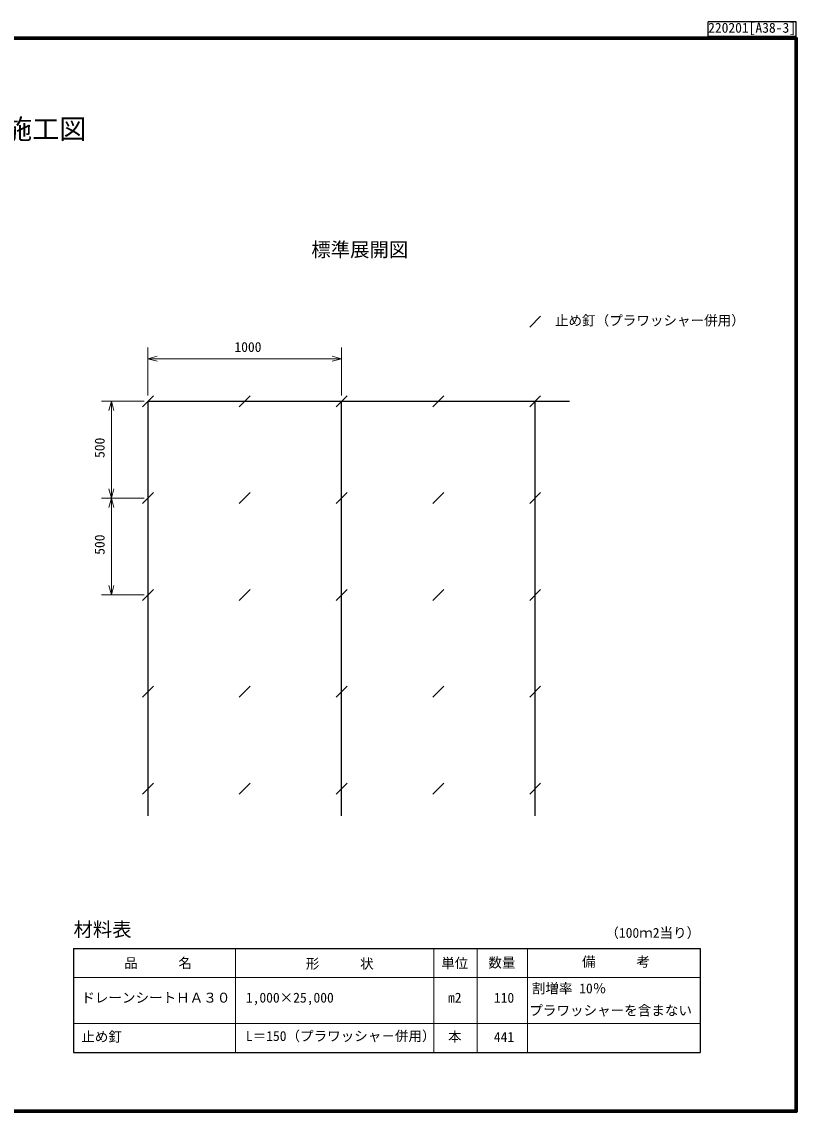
# Model space of a CAD drawing. Units: millimetres, scale not verified. Extents: x 200 to 8200, y 200 to 5825.
# Drawn here: x 4200 to 8200, y 200 to 5825 of the extents above; entities that cross this region are included whole.
import ezdxf
from ezdxf.enums import TextEntityAlignment as Align

# ---------------------------------------------------------------- set-up
doc = ezdxf.new("R2010")
doc.units = ezdxf.units.MM
doc.header["$LTSCALE"] = 20
for name, color, linetype, lineweight in [('C-DOC', 3, 'Continuous', 25), ('C-MTR-FRAM', 5, 'Continuous', 25), ('C-MTR-LINE', 5, 'Continuous', 13), ('C-STR', 7, 'Continuous', 25), ('C-STR-DIM', 1, 'Continuous', 13), ('C-STR-TXT', 7, 'Continuous', 25), ('C-TTL', 2, 'Continuous', 70)]:
    doc.layers.add(name, color=color, linetype=linetype, lineweight=lineweight)
for name, color, linetype in [('C-MTR', 5, 'Continuous'), ('C-MTR-TXT', 5, 'Continuous'), ('C-TTL-TXT', 7, 'Continuous')]:
    doc.layers.add(name, color=color, linetype=linetype)
doc.styles.add('ＭＳ ゴシック', font='')
doc.styles.get('ＭＳ ゴシック').set_extended_font_data('MS Gothic')

msp = doc.modelspace()

# ---------------------------------------------------------------- linework, layer by layer
at = {"layer": 'C-DOC'}
for p, q in [((8200, 5825), (7745, 5825)), ((7745, 5750), (7745, 5825)), ((8200, 5750), (8200, 5825)), ((7745, 5750), (8200, 5750))]:
    msp.add_line(p, q, dxfattribs=at)
at = {"layer": 'C-MTR-FRAM'}
for p, q in [((4467.36, 1039.91), (7704.28, 1039.91)), ((4467.36, 1039.91), (4467.36, 503.36)), ((7704.28, 1039.91), (7704.28, 503.36)), ((4467.36, 503.36), (7704.28, 503.36))]:
    msp.add_line(p, q, dxfattribs=at)
at = {"layer": 'C-MTR-LINE'}
for p, q in [((5303.44, 1039.91), (5303.44, 503.36)), ((6327.48, 1040.32), (6327.48, 503.36)), ((6552.87, 1039.91), (6552.87, 503.36)), ((6812.75, 1039.91), (6812.75, 503.36)), ((4467.36, 889.91), (7704.28, 889.91)), ((4467.36, 653.36), (7704.28, 653.36))]:
    msp.add_line(p, q, dxfattribs=at)
at = {"layer": 'C-STR'}
for p, q in [((4823.38, 3837.61), (4879.95, 3894.18)), ((5323.38, 3837.61), (5379.95, 3894.18)), ((5823.38, 3837.61), (5879.95, 3894.18)), ((6323.38, 3837.61), (6379.95, 3894.18)), ((6823.38, 3837.61), (6879.95, 3894.18)), ((4851.66, 3865.89), (5851.66, 3865.89)), ((4851.66, 3865.89), (4851.66, 1724.89)), ((5851.66, 3865.89), (7028.66, 3865.89)), ((5851.66, 1724.89), (5851.66, 3865.89)), ((6851.66, 1724.89), (6851.66, 3865.89)), ((4823.38, 3337.61), (4879.95, 3394.18)), ((5323.38, 3337.61), (5379.95, 3394.18)), ((5823.38, 3337.61), (5879.95, 3394.18)), ((6323.38, 3337.61), (6379.95, 3394.18)), ((6823.38, 3337.61), (6879.95, 3394.18)), ((4823.38, 2837.61), (4879.95, 2894.18)), ((5323.38, 2837.61), (5379.95, 2894.18)), ((5823.38, 2837.61), (5879.95, 2894.18)), ((6323.38, 2837.61), (6379.95, 2894.18)), ((6823.38, 2837.61), (6879.95, 2894.18)), ((4823.38, 2337.61), (4879.95, 2394.18)), ((5323.38, 2337.61), (5379.95, 2394.18)), ((5823.38, 2337.61), (5879.95, 2394.18)), ((6323.38, 2337.61), (6379.95, 2394.18)), ((6823.38, 2337.61), (6879.95, 2394.18)), ((4823.38, 1837.61), (4879.95, 1894.18)), ((5323.38, 1837.61), (5379.95, 1894.18)), ((5823.38, 1837.61), (5879.95, 1894.18)), ((6323.38, 1837.61), (6379.95, 1894.18)), ((6823.38, 1837.61), (6879.95, 1894.18))]:
    msp.add_line(p, q, dxfattribs=at)
at = {"layer": 'C-STR-DIM'}
for p, q in [((4851.66, 3895.89), (4851.66, 4142.6)), ((5851.66, 3895.89), (5851.66, 4142.6)), ((4851.66, 4084.89), (4899.96, 4097.83)), ((4851.66, 4084.89), (4851.66, 4050.6)), ((4851.66, 4084.89), (4899.96, 4071.95)), ((4851.66, 4084.89), (5851.66, 4084.89)), ((5851.66, 4084.89), (5803.37, 4097.83)), ((5851.66, 4084.89), (5803.37, 4071.95)), ((5851.66, 4084.89), (5851.66, 4050.6)), ((4831.66, 3865.89), (4611.66, 3865.89)), ((4663.19, 3865.89), (4650.25, 3817.6)), ((4663.19, 3865.89), (4676.13, 3817.6)), ((4663.19, 2865.89), (4663.19, 3865.89)), ((4671.66, 3865.89), (4703.19, 3865.89)), ((4663.19, 3365.89), (4650.25, 3414.19)), ((4663.19, 3365.89), (4676.13, 3414.19)), ((4831.66, 3365.89), (4611.66, 3365.89)), ((4663.19, 3365.89), (4650.25, 3317.6)), ((4663.19, 3365.89), (4676.13, 3317.6)), ((4663.19, 2865.89), (4650.25, 2914.19)), ((4663.19, 2865.89), (4676.13, 2914.19)), ((4831.66, 2865.89), (4611.66, 2865.89))]:
    msp.add_line(p, q, dxfattribs=at)
at = {"layer": 'C-STR-TXT'}
msp.add_line((6823.38, 4248.52), (6879.95, 4305.09), dxfattribs=at)
at = {"layer": 'C-TTL'}
msp.add_lwpolyline([(200, 200), (8200, 200), (8200, 5740), (200, 5740)], close=True, dxfattribs=at)

# ---------------------------------------------------------------- texts
at = {"layer": 'C-DOC', "style": 'ＭＳ ゴシック'}
msp.add_text('220201[A38-3]', height=51.32, dxfattribs=at).set_placement((7745, 5753), align=Align.BOTTOM_LEFT)
at = {"layer": 'C-MTR', "style": 'ＭＳ ゴシック'}
msp.add_text('材料表', height=73.31, dxfattribs=at).set_placement((4467.36, 1079.91), align=Align.BOTTOM_LEFT)
at = {"layer": 'C-MTR-TXT', "style": 'ＭＳ ゴシック'}
for s, p in [('（100ｍ2当り）', (7214.28, 1079.91)), ('\u3000品\u3000\u3000\u3000名\u3000', (4659.21, 924.1)), ('形\u3000\u3000\u3000状\u3000', (5667.34, 920.62)), ('数量', (6609.87, 926.1)), ('\u3000備\u3000\u3000\u3000考\u3000', (7023.98, 930.94)), ('割増率 10％', (6834.34, 793.04)), ('ドレーンシートＨＡ３０', (4507.36, 745.18)), ('1,000×25,000', (5357.57, 745.33)), ('プラワッシャーを含まない', (6821.56, 679.27)), ('L＝150（プラワッシャ－併用）', (5357.57, 547.11)), ('止め釘', (4507.36, 543.77))]:
    msp.add_text(s, height=51.32, dxfattribs=at).set_placement(p, align=Align.BOTTOM_LEFT)
for s, p in [('単位', (6436.31, 923.68)), ('m2', (6436.31, 745.23)), ('本', (6436.31, 544.28))]:
    msp.add_text(s, height=51.32, dxfattribs=at).set_placement(p, align=Align.BOTTOM_CENTER)
for s, p in [('110', (6743.22, 744.77)), ('441', (6743.22, 542.55))]:
    msp.add_text(s, height=51.32, dxfattribs=at).set_placement(p, align=Align.BOTTOM_RIGHT)
at = {"layer": 'C-STR-DIM', "color": 7, "style": 'ＭＳ ゴシック'}
msp.add_text('1000', height=51.32, dxfattribs=at).set_placement((5298.3, 4104.89), align=Align.BOTTOM_LEFT)
for p in [(4643.19, 3572.95), (4643.19, 3072.95)]:
    msp.add_text('500', height=51.32, rotation=90, dxfattribs=at).set_placement(p, align=Align.BOTTOM_LEFT)
at = {"layer": 'C-STR-TXT', "style": 'ＭＳ ゴシック'}
msp.add_text('止め釘（プラワッシャー併用）', height=51.32, dxfattribs=at).set_placement((6954.16, 4241.81), align=Align.BOTTOM_LEFT)
at = {"layer": 'C-TTL-TXT', "color": 3, "style": 'ＭＳ ゴシック'}
msp.add_text('のり面侵食防止植生シート工（植生シートタイプ）標準施工図', height=102.6, dxfattribs=at).set_placement((614.9, 5189.46), align=Align.BOTTOM_LEFT)
at = {"layer": 'C-TTL-TXT', "style": 'ＭＳ ゴシック'}
msp.add_text('標準展開図', height=73.31, dxfattribs=at).set_placement((5695.77, 4590.06), align=Align.BOTTOM_LEFT)

doc.saveas('drawing.dxf')
